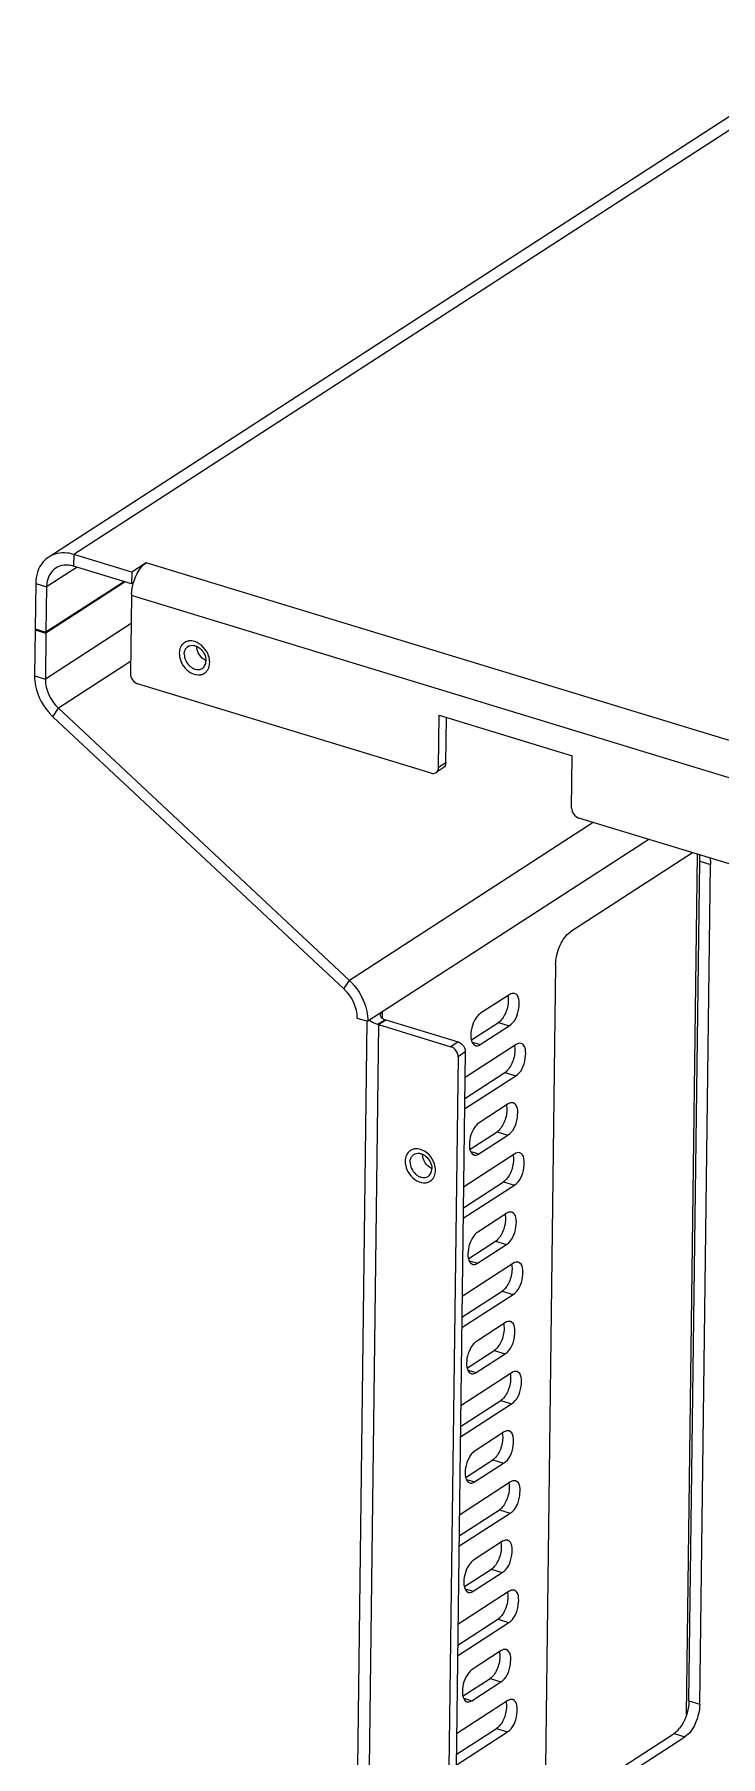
# Model space of a CAD drawing. Header units: millimetres. Extents: x -177 to 18421, y -5017 to 3255.
# Drawn here: x 4760.3 to 4780.01, y -3691.48 to -3641.99 of the extents above; entities that cross this region are included whole.
import ezdxf

# ---------------------------------------------------------------- set-up
doc = ezdxf.new("R2010")
doc.units = ezdxf.units.MM
doc.header["$LTSCALE"] = 46.255
doc.layers.get('0').update_dxf_attribs({"linetype": 'CONTINUOUS'})
doc.layers.add('02___PRT_ALL_AXES', color=7, linetype='CONTINUOUS')

msp = doc.modelspace()

# ---------------------------------------------------------------- linework, layer by layer
at = {"color": 3, "linetype": 'Continuous'}
for p, q in [((4783.786, -3642.068), (4760.712, -3657.012)), ((4784.508, -3641.992), (4761.434, -3656.936)), ((4763.096, -3657.443), (4761.434, -3656.936)), ((4763.513, -3657.173), (4763.096, -3657.443)), ((4853.604, -3684.634), (4763.513, -3657.173)), ((4760.338, -3657.774), (4760.322, -3659.076)), ((4763.087, -3658.116), (4763.058, -3660.361)), ((4853.178, -3685.578), (4763.087, -3658.116)), ((4760.321, -3659.098), (4760.304, -3660.422)), ((4760.345, -3659.083), (4760.321, -3659.098)), ((4771.699, -3663.22), (4763.263, -3660.649)), ((4760.832, -3661.598), (4769.19, -3669.421)), ((4771.91, -3663.059), (4771.929, -3661.555)), ((4771.929, -3661.555), (4775.752, -3662.72)), ((4775.733, -3664.224), (4775.752, -3662.72)), ((4840.265, -3684.12), (4775.938, -3664.512)), ((4779.027, -3690.268), (4779.344, -3665.55)), ((4779.101, -3689.877), (4779.41, -3665.747)), ((4769.853, -3670.352), (4769.272, -3715.681)), ((4770.188, -3670.447), (4769.605, -3715.961)), ((4770.188, -3670.447), (4772.266, -3671.081)), ((4772.86, -3670.883), (4773.63, -3670.385)), ((4772.471, -3671.368), (4771.893, -3716.433)), ((4772.662, -3672.57), (4773.818, -3671.821)), ((4772.82, -3674.026), (4773.589, -3673.527)), ((4772.622, -3675.712), (4773.778, -3674.964)), ((4772.779, -3677.168), (4773.549, -3676.67)), ((4772.582, -3678.855), (4773.737, -3678.106)), ((4772.739, -3680.311), (4773.509, -3679.812)), ((4772.541, -3681.997), (4773.697, -3681.249)), ((4772.699, -3683.453), (4773.469, -3682.955)), ((4772.501, -3685.14), (4773.657, -3684.391)), ((4772.659, -3686.596), (4773.428, -3686.097)), ((4772.461, -3688.282), (4773.617, -3687.534)), ((4772.618, -3689.738), (4773.388, -3689.24)), ((4772.42, -3691.425), (4773.576, -3690.676)), ((4775.061, -3693.161), (4778.675, -3690.82))]:
    msp.add_line(p, q, dxfattribs=at)
at = {"color": 7, "linetype": 'Continuous'}
for p, q in [((4761.434, -3656.936), (4761.429, -3657.273)), ((4761.525, -3657.302), (4760.65, -3657.869)), ((4763.092, -3657.779), (4761.429, -3657.273)), ((4763.096, -3657.443), (4763.092, -3657.779)), ((4760.338, -3657.774), (4760.65, -3657.869)), ((4762.904, -3657.722), (4760.633, -3659.193)), ((4762.862, -3657.727), (4760.633, -3659.171)), ((4760.65, -3657.869), (4760.633, -3659.171)), ((4763.151, -3657.741), (4763.092, -3657.779)), ((4760.321, -3659.098), (4760.633, -3659.193)), ((4760.322, -3659.076), (4760.633, -3659.171)), ((4763.077, -3658.923), (4760.616, -3660.517)), ((4760.633, -3659.193), (4760.616, -3660.517)), ((4763.063, -3660.012), (4760.991, -3661.353)), ((4760.304, -3660.422), (4760.616, -3660.517)), ((4760.832, -3661.598), (4760.991, -3661.353)), ((4760.991, -3661.353), (4769.349, -3669.177)), ((4772.118, -3662.924), (4772.135, -3661.618)), ((4772.046, -3663.07), (4771.838, -3663.205)), ((4772.118, -3662.924), (4771.91, -3663.059)), ((4776.355, -3664.639), (4769.349, -3669.177)), ((4777.948, -3665.125), (4769.876, -3670.352)), ((4779.206, -3665.508), (4775.699, -3667.779)), ((4779.41, -3665.747), (4779.721, -3665.842)), ((4779.412, -3689.972), (4779.721, -3665.842)), ((4775.273, -3668.723), (4774.964, -3692.853)), ((4769.19, -3669.421), (4769.349, -3669.177)), ((4773.953, -3669.582), (4773.119, -3670.122)), ((4769.565, -3670.257), (4769.876, -3670.352)), ((4770.153, -3670.436), (4770.379, -3670.307)), ((4770.188, -3670.447), (4770.397, -3670.312)), ((4770.293, -3670.082), (4770.291, -3670.257)), ((4770.379, -3670.307), (4770.397, -3670.312)), ((4770.397, -3670.312), (4772.474, -3670.946)), ((4773.107, -3671.02), (4773.941, -3670.48)), ((4773.63, -3670.385), (4773.941, -3670.48)), ((4772.474, -3670.946), (4772.266, -3671.081)), ((4774.141, -3671.018), (4772.67, -3671.971)), ((4772.876, -3670.95), (4773.107, -3671.02)), ((4772.679, -3671.233), (4772.102, -3716.298)), ((4772.679, -3671.233), (4772.471, -3671.368)), ((4772.658, -3672.869), (4774.13, -3671.916)), ((4773.818, -3671.821), (4774.13, -3671.916)), ((4773.913, -3672.724), (4773.078, -3673.265)), ((4773.589, -3673.527), (4773.901, -3673.622)), ((4773.067, -3674.162), (4773.901, -3673.622)), ((4774.101, -3674.161), (4772.629, -3675.114)), ((4772.836, -3674.092), (4773.067, -3674.162)), ((4773.778, -3674.964), (4774.089, -3675.059)), ((4772.618, -3676.012), (4774.089, -3675.059)), ((4773.872, -3675.867), (4773.038, -3676.407)), ((4773.027, -3677.305), (4773.861, -3676.765)), ((4773.549, -3676.67), (4773.861, -3676.765)), ((4774.061, -3677.303), (4772.589, -3678.256)), ((4772.796, -3677.235), (4773.027, -3677.305)), ((4772.578, -3679.154), (4774.049, -3678.201)), ((4773.737, -3678.106), (4774.049, -3678.201)), ((4773.832, -3679.009), (4772.998, -3679.55)), ((4772.986, -3680.447), (4773.82, -3679.907)), ((4773.509, -3679.812), (4773.82, -3679.907)), ((4774.02, -3680.446), (4772.549, -3681.399)), ((4772.755, -3680.377), (4772.986, -3680.447)), ((4772.537, -3682.297), (4774.009, -3681.344)), ((4773.697, -3681.249), (4774.009, -3681.344)), ((4773.792, -3682.152), (4772.958, -3682.692)), ((4772.946, -3683.59), (4773.78, -3683.05)), ((4773.469, -3682.955), (4773.78, -3683.05)), ((4773.98, -3683.588), (4772.509, -3684.541)), ((4772.715, -3683.52), (4772.946, -3683.59)), ((4773.657, -3684.391), (4773.969, -3684.486)), ((4772.497, -3685.439), (4773.969, -3684.486)), ((4773.751, -3685.294), (4772.917, -3685.835)), ((4772.906, -3686.732), (4773.74, -3686.192)), ((4773.428, -3686.097), (4773.74, -3686.192)), ((4773.94, -3686.731), (4772.468, -3687.684)), ((4772.675, -3686.662), (4772.906, -3686.732)), ((4772.457, -3688.582), (4773.928, -3687.629)), ((4773.617, -3687.534), (4773.928, -3687.629)), ((4773.711, -3688.437), (4772.877, -3688.977)), ((4772.866, -3689.875), (4773.7, -3689.335)), ((4773.388, -3689.24), (4773.7, -3689.335)), ((4773.9, -3689.873), (4772.428, -3690.826)), ((4772.634, -3689.805), (4772.866, -3689.875)), ((4779.101, -3689.877), (4779.412, -3689.972)), ((4772.417, -3691.724), (4773.888, -3690.771)), ((4773.576, -3690.676), (4773.888, -3690.771)), ((4778.675, -3690.82), (4778.987, -3690.915)), ((4775.373, -3693.256), (4778.987, -3690.915))]:
    msp.add_line(p, q, dxfattribs=at)
at = {"color": 3, "linetype": 'Continuous'}
for points in [[(4763.088, -3658.077), (4763.088, -3658.096), (4763.087, -3658.116)], [(4770.153, -3670.436), (4770.17, -3670.442), (4770.188, -3670.447)]]:
    msp.add_lwpolyline(points, dxfattribs=at)
for centre, radius, start, end in [((4764.575, -3658.171), 1.49, 162.337, 163.2108), ((4761.943, -3660.411), 1.626, 223.8273, 226.8807), ((4770.158, -3670.065), 0.338, 225.5025, 227.7625), ((4770.451, -3669.566), 0.919, 247.5081, 251.1053), ((4778.157, -3690.147), 0.854, 317.8991, 322.5837)]:
    msp.add_arc(centre, radius, start, end, dxfattribs=at)
at = {"color": 7, "linetype": 'Continuous'}
msp.add_arc((4768.238, -3670.364), 1.626, 43.8273, 46.8807, dxfattribs=at)
at = {"color": 3, "linetype": 'Continuous'}
for points, knots in [([(4760.712, -3657.012), (4760.654, -3657.049), (4760.432, -3657.242), (4760.341, -3657.553), (4760.338, -3657.774)], [0, 0, 0, 0, 0.23689, 1, 1, 1, 1]), ([(4761.434, -3656.936), (4761.37, -3656.917), (4761.13, -3656.864), (4760.863, -3656.914), (4760.712, -3657.012)], [0, 0, 0, 0, 0.270244, 1, 1, 1, 1]), ([(4760.304, -3660.422), (4760.303, -3660.52), (4760.345, -3660.928), (4760.555, -3661.313), (4760.77, -3661.537)], [0, 0, 0, 0, 0.239922, 1, 1, 1, 1])]:
    msp.add_open_spline(points, degree=3, knots=knots, dxfattribs=at)
for points in [[(4763.309, -3657.388), (4763.364, -3657.306), (4763.43, -3657.226), (4763.513, -3657.173)], [(4763.155, -3657.718), (4763.178, -3657.645), (4763.208, -3657.573), (4763.242, -3657.505)], [(4763.242, -3657.505), (4763.263, -3657.465), (4763.285, -3657.426), (4763.309, -3657.388)], [(4763.088, -3658.077), (4763.094, -3657.963), (4763.115, -3657.849), (4763.148, -3657.74)], [(4763.058, -3660.361), (4763.057, -3660.478), (4763.151, -3660.614), (4763.263, -3660.649)], [(4771.838, -3663.205), (4771.883, -3663.176), (4771.909, -3663.113), (4771.91, -3663.059)], [(4771.699, -3663.22), (4771.743, -3663.233), (4771.799, -3663.231), (4771.838, -3663.205)], [(4775.733, -3664.224), (4775.731, -3664.342), (4775.825, -3664.478), (4775.938, -3664.512)], [(4779.393, -3665.557), (4779.406, -3665.62), (4779.411, -3665.684), (4779.41, -3665.747)], [(4769.19, -3669.421), (4769.413, -3669.63), (4769.569, -3669.952), (4769.565, -3670.257)], [(4773.913, -3669.756), (4773.912, -3669.882), (4773.88, -3670.011), (4773.828, -3670.126)], [(4773.899, -3669.615), (4773.91, -3669.661), (4773.914, -3669.709), (4773.913, -3669.756)], [(4769.931, -3670.315), (4769.979, -3670.359), (4770.039, -3670.39), (4770.099, -3670.415)], [(4773.736, -3670.282), (4773.706, -3670.321), (4773.671, -3670.358), (4773.63, -3670.385)], [(4773.828, -3670.126), (4773.803, -3670.181), (4773.773, -3670.234), (4773.736, -3670.282)], [(4774.087, -3671.052), (4774.099, -3671.097), (4774.102, -3671.145), (4774.102, -3671.192)], [(4772.361, -3671.135), (4772.334, -3671.111), (4772.301, -3671.091), (4772.266, -3671.081)], [(4772.444, -3671.248), (4772.425, -3671.205), (4772.396, -3671.166), (4772.361, -3671.135)], [(4772.471, -3671.368), (4772.471, -3671.327), (4772.461, -3671.285), (4772.444, -3671.248)], [(4774.016, -3671.562), (4773.991, -3671.617), (4773.961, -3671.67), (4773.925, -3671.718)], [(4774.102, -3671.192), (4774.1, -3671.319), (4774.068, -3671.447), (4774.016, -3671.562)], [(4773.925, -3671.718), (4773.895, -3671.757), (4773.859, -3671.794), (4773.818, -3671.821)], [(4773.873, -3672.898), (4773.871, -3673.025), (4773.84, -3673.153), (4773.788, -3673.269)], [(4773.859, -3672.758), (4773.87, -3672.804), (4773.874, -3672.851), (4773.873, -3672.898)], [(4773.696, -3673.424), (4773.666, -3673.464), (4773.631, -3673.5), (4773.589, -3673.527)], [(4773.788, -3673.269), (4773.763, -3673.323), (4773.733, -3673.376), (4773.696, -3673.424)], [(4774.061, -3674.335), (4774.06, -3674.461), (4774.028, -3674.589), (4773.976, -3674.705)], [(4774.047, -3674.194), (4774.058, -3674.24), (4774.062, -3674.288), (4774.061, -3674.335)], [(4773.885, -3674.86), (4773.854, -3674.9), (4773.819, -3674.937), (4773.778, -3674.964)], [(4773.976, -3674.705), (4773.951, -3674.76), (4773.921, -3674.813), (4773.885, -3674.86)], [(4773.819, -3675.9), (4773.83, -3675.946), (4773.833, -3675.994), (4773.833, -3676.041)], [(4773.747, -3676.411), (4773.723, -3676.466), (4773.693, -3676.519), (4773.656, -3676.567)], [(4773.833, -3676.041), (4773.831, -3676.167), (4773.799, -3676.296), (4773.747, -3676.411)], [(4773.656, -3676.567), (4773.626, -3676.606), (4773.591, -3676.643), (4773.549, -3676.67)], [(4774.021, -3677.477), (4774.02, -3677.604), (4773.988, -3677.732), (4773.936, -3677.847)], [(4774.007, -3677.337), (4774.018, -3677.382), (4774.022, -3677.43), (4774.021, -3677.477)], [(4773.936, -3677.847), (4773.911, -3677.902), (4773.881, -3677.955), (4773.844, -3678.003)], [(4773.844, -3678.003), (4773.814, -3678.042), (4773.779, -3678.079), (4773.737, -3678.106)], [(4773.793, -3679.183), (4773.791, -3679.31), (4773.759, -3679.438), (4773.707, -3679.554)], [(4773.778, -3679.043), (4773.789, -3679.089), (4773.793, -3679.136), (4773.793, -3679.183)], [(4773.616, -3679.709), (4773.586, -3679.749), (4773.55, -3679.785), (4773.509, -3679.812)], [(4773.707, -3679.554), (4773.682, -3679.608), (4773.652, -3679.661), (4773.616, -3679.709)], [(4773.981, -3680.62), (4773.979, -3680.746), (4773.948, -3680.874), (4773.895, -3680.99)], [(4773.967, -3680.479), (4773.978, -3680.525), (4773.982, -3680.573), (4773.981, -3680.62)], [(4773.804, -3681.145), (4773.774, -3681.185), (4773.739, -3681.222), (4773.697, -3681.249)], [(4773.895, -3680.99), (4773.871, -3681.045), (4773.841, -3681.098), (4773.804, -3681.145)], [(4773.752, -3682.326), (4773.751, -3682.452), (4773.719, -3682.581), (4773.667, -3682.696)], [(4773.738, -3682.185), (4773.749, -3682.231), (4773.753, -3682.279), (4773.752, -3682.326)], [(4773.575, -3682.852), (4773.545, -3682.891), (4773.51, -3682.928), (4773.469, -3682.955)], [(4773.667, -3682.696), (4773.642, -3682.751), (4773.612, -3682.804), (4773.575, -3682.852)], [(4773.941, -3683.762), (4773.939, -3683.889), (4773.907, -3684.017), (4773.855, -3684.132)], [(4773.926, -3683.622), (4773.938, -3683.667), (4773.941, -3683.715), (4773.941, -3683.762)], [(4773.764, -3684.288), (4773.734, -3684.327), (4773.698, -3684.364), (4773.657, -3684.391)], [(4773.855, -3684.132), (4773.83, -3684.187), (4773.8, -3684.24), (4773.764, -3684.288)], [(4773.698, -3685.328), (4773.709, -3685.374), (4773.713, -3685.421), (4773.712, -3685.468)], [(4773.627, -3685.839), (4773.602, -3685.893), (4773.572, -3685.946), (4773.535, -3685.994)], [(4773.712, -3685.468), (4773.71, -3685.595), (4773.679, -3685.723), (4773.627, -3685.839)], [(4773.535, -3685.994), (4773.505, -3686.034), (4773.47, -3686.07), (4773.428, -3686.097)], [(4773.9, -3686.905), (4773.899, -3687.031), (4773.867, -3687.159), (4773.815, -3687.275)], [(4773.886, -3686.764), (4773.897, -3686.81), (4773.901, -3686.858), (4773.9, -3686.905)], [(4773.815, -3687.275), (4773.79, -3687.33), (4773.76, -3687.383), (4773.723, -3687.43)], [(4773.723, -3687.43), (4773.693, -3687.47), (4773.658, -3687.507), (4773.617, -3687.534)], [(4773.672, -3688.611), (4773.67, -3688.737), (4773.638, -3688.866), (4773.586, -3688.981)], [(4773.658, -3688.47), (4773.669, -3688.516), (4773.672, -3688.564), (4773.672, -3688.611)], [(4773.495, -3689.137), (4773.465, -3689.176), (4773.43, -3689.213), (4773.388, -3689.24)], [(4773.586, -3688.981), (4773.562, -3689.036), (4773.531, -3689.089), (4773.495, -3689.137)], [(4779.101, -3689.877), (4779.097, -3690.154), (4779.004, -3690.446), (4778.835, -3690.666)], [(4773.86, -3690.047), (4773.859, -3690.174), (4773.827, -3690.302), (4773.775, -3690.417)], [(4773.846, -3689.907), (4773.857, -3689.952), (4773.861, -3690), (4773.86, -3690.047)], [(4773.683, -3690.573), (4773.653, -3690.612), (4773.618, -3690.649), (4773.576, -3690.676)], [(4773.775, -3690.417), (4773.75, -3690.472), (4773.72, -3690.525), (4773.683, -3690.573)], [(4778.791, -3690.72), (4778.756, -3690.757), (4778.718, -3690.793), (4778.675, -3690.82)]]:
    msp.add_open_spline(points, degree=3, dxfattribs=at)
at = {"color": 7, "linetype": 'Continuous'}
for points, knots in [([(4760.916, -3657.327), (4760.791, -3657.408), (4760.671, -3657.608), (4760.651, -3657.812), (4760.65, -3657.869)], [0, 0, 0, 0, 0.724825, 1, 1, 1, 1]), ([(4761.429, -3657.273), (4761.384, -3657.259), (4761.213, -3657.221), (4761.023, -3657.257), (4760.916, -3657.327)], [0, 0, 0, 0, 0.270244, 1, 1, 1, 1]), ([(4765.229, -3659.986), (4765.152, -3659.951), (4765.021, -3659.829), (4764.964, -3659.66), (4764.963, -3659.575)], [0, 0, 0, 0, 0.500026, 1, 1, 1, 1]), ([(4775.273, -3668.723), (4775.276, -3668.533), (4775.362, -3668.185), (4775.562, -3667.868), (4775.699, -3667.779)], [0, 0, 0, 0, 0.538178, 1, 1, 1, 1]), ([(4769.411, -3669.238), (4769.626, -3669.461), (4769.835, -3669.846), (4769.878, -3670.254), (4769.876, -3670.352)], [0, 0, 0, 0, 0.760078, 1, 1, 1, 1]), ([(4773.941, -3670.48), (4774.102, -3670.376), (4774.244, -3670.069), (4774.233, -3669.595), (4774.093, -3669.553)], [0, 0, 0, 0, 0.566412, 1, 1, 1, 1]), ([(4770.23, -3670.172), (4770.23, -3670.184), (4770.236, -3670.211), (4770.253, -3670.232), (4770.263, -3670.241)], [0, 0, 0, 0, 0.462169, 1, 1, 1, 1]), ([(4770.263, -3670.241), (4770.267, -3670.245), (4770.274, -3670.252), (4770.282, -3670.258), (4770.286, -3670.261)], [0, 0, 0, 0, 0.485071, 1, 1, 1, 1]), ([(4770.286, -3670.261), (4770.3, -3670.27), (4770.33, -3670.288), (4770.362, -3670.301), (4770.379, -3670.307)], [0, 0, 0, 0, 0.469301, 1, 1, 1, 1]), ([(4773.119, -3670.122), (4773.077, -3670.149), (4772.913, -3670.322), (4772.837, -3670.566), (4772.835, -3670.751)], [0, 0, 0, 0, 0.211066, 1, 1, 1, 1]), ([(4772.835, -3670.751), (4772.835, -3670.788), (4772.839, -3670.895), (4772.895, -3671.027), (4772.967, -3671.049)], [0, 0, 0, 0, 0.326495, 1, 1, 1, 1]), ([(4772.967, -3671.049), (4772.973, -3671.051), (4772.984, -3671.054), (4772.996, -3671.055), (4773.001, -3671.055)], [0, 0, 0, 0, 0.496206, 1, 1, 1, 1]), ([(4774.13, -3671.916), (4774.29, -3671.812), (4774.433, -3671.506), (4774.421, -3671.031), (4774.281, -3670.989)], [0, 0, 0, 0, 0.566412, 1, 1, 1, 1]), ([(4773.901, -3673.622), (4774.062, -3673.518), (4774.204, -3673.212), (4774.192, -3672.738), (4774.052, -3672.695)], [0, 0, 0, 0, 0.566412, 1, 1, 1, 1]), ([(4773.078, -3673.265), (4773.037, -3673.292), (4772.873, -3673.464), (4772.797, -3673.709), (4772.795, -3673.894)], [0, 0, 0, 0, 0.211066, 1, 1, 1, 1]), ([(4772.795, -3673.894), (4772.794, -3673.93), (4772.799, -3674.038), (4772.855, -3674.17), (4772.927, -3674.192)], [0, 0, 0, 0, 0.326495, 1, 1, 1, 1]), ([(4771.717, -3674.583), (4771.64, -3674.548), (4771.508, -3674.426), (4771.451, -3674.257), (4771.451, -3674.172)], [0, 0, 0, 0, 0.500026, 1, 1, 1, 1]), ([(4772.927, -3674.192), (4772.933, -3674.194), (4772.944, -3674.196), (4772.955, -3674.197), (4772.961, -3674.197)], [0, 0, 0, 0, 0.496206, 1, 1, 1, 1]), ([(4774.089, -3675.059), (4774.25, -3674.955), (4774.392, -3674.648), (4774.381, -3674.174), (4774.241, -3674.131)], [0, 0, 0, 0, 0.566412, 1, 1, 1, 1]), ([(4773.861, -3676.765), (4774.021, -3676.661), (4774.164, -3676.354), (4774.152, -3675.88), (4774.012, -3675.838)], [0, 0, 0, 0, 0.566412, 1, 1, 1, 1]), ([(4773.038, -3676.407), (4772.997, -3676.434), (4772.833, -3676.607), (4772.757, -3676.851), (4772.754, -3677.036)], [0, 0, 0, 0, 0.211066, 1, 1, 1, 1]), ([(4772.754, -3677.036), (4772.754, -3677.073), (4772.758, -3677.18), (4772.815, -3677.312), (4772.887, -3677.334)], [0, 0, 0, 0, 0.326495, 1, 1, 1, 1]), ([(4772.887, -3677.334), (4772.892, -3677.336), (4772.904, -3677.339), (4772.915, -3677.34), (4772.921, -3677.34)], [0, 0, 0, 0, 0.496206, 1, 1, 1, 1]), ([(4774.049, -3678.201), (4774.21, -3678.097), (4774.352, -3677.791), (4774.341, -3677.316), (4774.2, -3677.274)], [0, 0, 0, 0, 0.566412, 1, 1, 1, 1]), ([(4773.82, -3679.907), (4773.981, -3679.803), (4774.123, -3679.497), (4774.112, -3679.023), (4773.972, -3678.98)], [0, 0, 0, 0, 0.566412, 1, 1, 1, 1]), ([(4772.998, -3679.55), (4772.956, -3679.577), (4772.792, -3679.749), (4772.717, -3679.994), (4772.714, -3680.179)], [0, 0, 0, 0, 0.211066, 1, 1, 1, 1]), ([(4772.714, -3680.179), (4772.714, -3680.215), (4772.718, -3680.323), (4772.774, -3680.455), (4772.847, -3680.477)], [0, 0, 0, 0, 0.326495, 1, 1, 1, 1]), ([(4774.009, -3681.344), (4774.169, -3681.24), (4774.312, -3680.933), (4774.3, -3680.459), (4774.16, -3680.416)], [0, 0, 0, 0, 0.566412, 1, 1, 1, 1]), ([(4772.847, -3680.477), (4772.852, -3680.479), (4772.863, -3680.481), (4772.875, -3680.482), (4772.881, -3680.482)], [0, 0, 0, 0, 0.496206, 1, 1, 1, 1]), ([(4773.78, -3683.05), (4773.941, -3682.946), (4774.083, -3682.639), (4774.072, -3682.165), (4773.932, -3682.123)], [0, 0, 0, 0, 0.566412, 1, 1, 1, 1]), ([(4772.958, -3682.692), (4772.916, -3682.719), (4772.752, -3682.892), (4772.676, -3683.136), (4772.674, -3683.321)], [0, 0, 0, 0, 0.211066, 1, 1, 1, 1]), ([(4772.674, -3683.321), (4772.673, -3683.358), (4772.678, -3683.465), (4772.734, -3683.597), (4772.806, -3683.619)], [0, 0, 0, 0, 0.326495, 1, 1, 1, 1]), ([(4772.806, -3683.619), (4772.812, -3683.621), (4772.823, -3683.624), (4772.834, -3683.625), (4772.84, -3683.625)], [0, 0, 0, 0, 0.496206, 1, 1, 1, 1]), ([(4773.969, -3684.486), (4774.129, -3684.382), (4774.272, -3684.076), (4774.26, -3683.601), (4774.12, -3683.559)], [0, 0, 0, 0, 0.566412, 1, 1, 1, 1]), ([(4773.74, -3686.192), (4773.9, -3686.088), (4774.043, -3685.782), (4774.031, -3685.308), (4773.891, -3685.265)], [0, 0, 0, 0, 0.566412, 1, 1, 1, 1]), ([(4772.917, -3685.835), (4772.876, -3685.862), (4772.712, -3686.034), (4772.636, -3686.279), (4772.634, -3686.464)], [0, 0, 0, 0, 0.211066, 1, 1, 1, 1]), ([(4772.634, -3686.464), (4772.633, -3686.5), (4772.637, -3686.608), (4772.694, -3686.74), (4772.766, -3686.762)], [0, 0, 0, 0, 0.326495, 1, 1, 1, 1]), ([(4772.766, -3686.762), (4772.772, -3686.764), (4772.783, -3686.766), (4772.794, -3686.767), (4772.8, -3686.767)], [0, 0, 0, 0, 0.496206, 1, 1, 1, 1]), ([(4773.928, -3687.629), (4774.089, -3687.525), (4774.231, -3687.218), (4774.22, -3686.744), (4774.08, -3686.701)], [0, 0, 0, 0, 0.566412, 1, 1, 1, 1]), ([(4773.7, -3689.335), (4773.86, -3689.231), (4774.003, -3688.924), (4773.991, -3688.45), (4773.851, -3688.408)], [0, 0, 0, 0, 0.566412, 1, 1, 1, 1]), ([(4772.877, -3688.977), (4772.836, -3689.004), (4772.672, -3689.177), (4772.596, -3689.421), (4772.593, -3689.606)], [0, 0, 0, 0, 0.211066, 1, 1, 1, 1]), ([(4772.593, -3689.606), (4772.593, -3689.643), (4772.597, -3689.75), (4772.654, -3689.882), (4772.726, -3689.904)], [0, 0, 0, 0, 0.326495, 1, 1, 1, 1]), ([(4773.888, -3690.771), (4774.049, -3690.667), (4774.191, -3690.361), (4774.18, -3689.886), (4774.039, -3689.844)], [0, 0, 0, 0, 0.566412, 1, 1, 1, 1]), ([(4772.726, -3689.904), (4772.731, -3689.906), (4772.742, -3689.909), (4772.754, -3689.91), (4772.76, -3689.91)], [0, 0, 0, 0, 0.496206, 1, 1, 1, 1]), ([(4779.412, -3689.972), (4779.41, -3690.162), (4779.324, -3690.509), (4779.123, -3690.827), (4778.987, -3690.915)], [0, 0, 0, 0, 0.538178, 1, 1, 1, 1])]:
    msp.add_open_spline(points, degree=3, knots=knots, dxfattribs=at)
for points in [[(4760.616, -3660.517), (4760.612, -3660.823), (4760.768, -3661.145), (4760.991, -3661.353)], [(4772.118, -3662.924), (4772.117, -3662.978), (4772.092, -3663.041), (4772.046, -3663.07)], [(4779.705, -3665.652), (4779.718, -3665.715), (4779.722, -3665.779), (4779.721, -3665.842)], [(4774.093, -3669.553), (4774.047, -3669.539), (4773.993, -3669.556), (4773.953, -3669.582)], [(4770.293, -3670.082), (4770.263, -3670.102), (4770.231, -3670.135), (4770.23, -3670.172)], [(4772.474, -3670.946), (4772.552, -3670.969), (4772.62, -3671.038), (4772.653, -3671.113)], [(4773.001, -3671.055), (4773.038, -3671.055), (4773.076, -3671.04), (4773.107, -3671.02)], [(4774.281, -3670.989), (4774.235, -3670.975), (4774.181, -3670.992), (4774.141, -3671.018)], [(4772.653, -3671.113), (4772.67, -3671.15), (4772.68, -3671.192), (4772.679, -3671.233)], [(4774.052, -3672.695), (4774.007, -3672.681), (4773.952, -3672.699), (4773.913, -3672.724)], [(4772.961, -3674.197), (4772.998, -3674.198), (4773.036, -3674.183), (4773.067, -3674.162)], [(4774.241, -3674.131), (4774.195, -3674.117), (4774.141, -3674.135), (4774.101, -3674.161)], [(4774.012, -3675.838), (4773.967, -3675.824), (4773.912, -3675.841), (4773.872, -3675.867)], [(4772.921, -3677.34), (4772.958, -3677.34), (4772.996, -3677.325), (4773.027, -3677.305)], [(4774.2, -3677.274), (4774.155, -3677.26), (4774.101, -3677.277), (4774.061, -3677.303)], [(4773.972, -3678.98), (4773.926, -3678.966), (4773.872, -3678.984), (4773.832, -3679.009)], [(4772.881, -3680.482), (4772.918, -3680.483), (4772.955, -3680.468), (4772.986, -3680.447)], [(4774.16, -3680.416), (4774.115, -3680.402), (4774.06, -3680.42), (4774.02, -3680.446)], [(4773.932, -3682.123), (4773.886, -3682.109), (4773.832, -3682.126), (4773.792, -3682.152)], [(4772.84, -3683.625), (4772.877, -3683.625), (4772.915, -3683.61), (4772.946, -3683.59)], [(4774.12, -3683.559), (4774.074, -3683.545), (4774.02, -3683.562), (4773.98, -3683.588)], [(4773.891, -3685.265), (4773.846, -3685.251), (4773.791, -3685.269), (4773.751, -3685.294)], [(4772.8, -3686.767), (4772.837, -3686.768), (4772.875, -3686.753), (4772.906, -3686.732)], [(4774.08, -3686.701), (4774.034, -3686.687), (4773.98, -3686.705), (4773.94, -3686.731)], [(4773.851, -3688.408), (4773.805, -3688.394), (4773.751, -3688.411), (4773.711, -3688.437)], [(4772.76, -3689.91), (4772.797, -3689.91), (4772.834, -3689.895), (4772.866, -3689.875)], [(4774.039, -3689.844), (4773.994, -3689.83), (4773.94, -3689.847), (4773.9, -3689.873)]]:
    msp.add_open_spline(points, degree=3, dxfattribs=at)
at = {"layer": '02___PRT_ALL_AXES', "color": 7, "linetype": 'Continuous'}
for p, q in [((4764.464, -3659.775), (4764.48, -3659.764)), ((4770.951, -3674.372), (4770.968, -3674.361))]:
    msp.add_line(p, q, dxfattribs=at)
at = {"layer": '02___PRT_ALL_AXES', "color": 3, "linetype": 'Continuous'}
for centre, radius, start, end in [((4764.813, -3659.745), 0.344, 147.7324, 155.9293), ((4764.797, -3659.735), 0.325, 142.1678, 147.7027), ((4764.774, -3659.714), 0.293, 122.9468, 126.6975), ((4764.775, -3659.715), 0.295, 118.9763, 122.9457), ((4764.776, -3659.718), 0.299, 114.9561, 118.9753), ((4764.78, -3659.727), 0.308, 103.0231, 114.9079), ((4764.784, -3659.741), 0.323, 98.0679, 103.0684), ((4765.016, -3660.076), 0.321, 278.0607, 284.3282), ((4765.026, -3660.102), 0.293, 302.9462, 307.3869), ((4765.025, -3660.101), 0.295, 307.3926, 310.736), ((4771.268, -3674.324), 0.308, 103.0231, 114.9079), ((4771.271, -3674.338), 0.323, 98.0679, 103.0684), ((4771.301, -3674.342), 0.344, 147.7324, 155.9293), ((4771.261, -3674.31), 0.293, 122.9468, 126.6975), ((4771.263, -3674.312), 0.295, 118.9763, 122.9457), ((4771.264, -3674.315), 0.299, 114.9561, 118.9753), ((4771.504, -3674.673), 0.321, 278.0607, 284.3282), ((4771.514, -3674.699), 0.293, 302.9462, 307.3869), ((4771.513, -3674.698), 0.295, 307.3926, 310.736), ((4771.505, -3674.689), 0.306, 310.795, 322.2062), ((4771.493, -3674.679), 0.322, 322.1445, 325.4657)]:
    msp.add_arc(centre, radius, start, end, dxfattribs=at)
at = {"layer": '02___PRT_ALL_AXES', "color": 7, "linetype": 'Continuous'}
for centre, radius, start, end in [((4764.832, -3659.762), 0.216, 132.8386, 135.7666), ((4764.83, -3659.76), 0.212, 122.953, 132.8409), ((4765.006, -3660.032), 0.213, 289.9917, 302.8719), ((4771.32, -3674.359), 0.216, 132.8386, 135.7666), ((4771.317, -3674.356), 0.212, 122.953, 132.8409), ((4771.494, -3674.628), 0.213, 289.9917, 302.8719)]:
    msp.add_arc(centre, radius, start, end, dxfattribs=at)
at = {"layer": '02___PRT_ALL_AXES', "color": 3, "linetype": 'Continuous'}
for points in [[(4764.499, -3659.605), (4764.475, -3659.658), (4764.464, -3659.717), (4764.464, -3659.775)], [(4764.906, -3659.437), (4764.852, -3659.42), (4764.794, -3659.414), (4764.738, -3659.422)], [(4765.305, -3659.85), (4765.245, -3659.668), (4765.089, -3659.492), (4764.906, -3659.437)], [(4764.464, -3659.775), (4764.463, -3659.839), (4764.474, -3659.904), (4764.494, -3659.965)], [(4765.336, -3660.041), (4765.337, -3659.977), (4765.325, -3659.912), (4765.305, -3659.85)], [(4765.307, -3660.197), (4765.326, -3660.147), (4765.335, -3660.094), (4765.336, -3660.041)], [(4765.096, -3660.388), (4765.127, -3660.379), (4765.158, -3660.366), (4765.186, -3660.348)], [(4771.394, -3674.033), (4771.34, -3674.017), (4771.282, -3674.01), (4771.226, -3674.018)], [(4771.793, -3674.447), (4771.733, -3674.265), (4771.577, -3674.089), (4771.394, -3674.033)], [(4770.951, -3674.372), (4770.95, -3674.436), (4770.962, -3674.501), (4770.982, -3674.562)], [(4770.987, -3674.201), (4770.963, -3674.254), (4770.952, -3674.314), (4770.951, -3674.372)], [(4771.086, -3674.075), (4771.056, -3674.098), (4771.03, -3674.126), (4771.01, -3674.158)], [(4771.824, -3674.638), (4771.825, -3674.573), (4771.813, -3674.508), (4771.793, -3674.447)], [(4771.795, -3674.793), (4771.814, -3674.744), (4771.823, -3674.69), (4771.824, -3674.638)]]:
    msp.add_open_spline(points, degree=3, dxfattribs=at)
for points, knots in [([(4764.598, -3659.478), (4764.588, -3659.487), (4764.567, -3659.504), (4764.549, -3659.525), (4764.54, -3659.536)], [0, 0, 0, 0, 0.497005, 1, 1, 1, 1]), ([(4764.494, -3659.965), (4764.516, -3660.03), (4764.624, -3660.249), (4764.885, -3660.419), (4765.061, -3660.394)], [0, 0, 0, 0, 0.276148, 1, 1, 1, 1]), ([(4765.217, -3660.324), (4765.227, -3660.316), (4765.246, -3660.297), (4765.263, -3660.276), (4765.27, -3660.265)], [0, 0, 0, 0, 0.496238, 1, 1, 1, 1]), ([(4765.27, -3660.265), (4765.278, -3660.255), (4765.291, -3660.232), (4765.302, -3660.209), (4765.307, -3660.197)], [0, 0, 0, 0, 0.493896, 1, 1, 1, 1]), ([(4770.982, -3674.562), (4771.004, -3674.627), (4771.111, -3674.846), (4771.372, -3675.016), (4771.549, -3674.991)], [0, 0, 0, 0, 0.276148, 1, 1, 1, 1]), ([(4771.583, -3674.984), (4771.599, -3674.98), (4771.631, -3674.97), (4771.66, -3674.954), (4771.673, -3674.945)], [0, 0, 0, 0, 0.502927, 1, 1, 1, 1]), ([(4771.758, -3674.862), (4771.765, -3674.851), (4771.779, -3674.829), (4771.79, -3674.805), (4771.795, -3674.793)], [0, 0, 0, 0, 0.493896, 1, 1, 1, 1])]:
    msp.add_open_spline(points, degree=3, knots=knots, dxfattribs=at)
at = {"layer": '02___PRT_ALL_AXES', "color": 7, "linetype": 'Continuous'}
for points, knots in [([(4764.606, -3659.801), (4764.607, -3659.765), (4764.618, -3659.696), (4764.654, -3659.635), (4764.677, -3659.612)], [0, 0, 0, 0, 0.523014, 1, 1, 1, 1]), ([(4764.714, -3659.582), (4764.737, -3659.567), (4764.79, -3659.546), (4764.878, -3659.545), (4764.968, -3659.573), (4765.083, -3659.645), (4765.194, -3659.784), (4765.23, -3659.923), (4765.23, -3659.991)], [0, 0, 0, 0, 0.104499, 0.215014, 0.334952, 0.464329, 0.737174, 1, 1, 1, 1]), ([(4764.606, -3659.801), (4764.605, -3659.864), (4764.637, -3659.993), (4764.733, -3660.126), (4764.836, -3660.203), (4764.918, -3660.238), (4765.001, -3660.25), (4765.055, -3660.241), (4765.079, -3660.232)], [0, 0, 0, 0, 0.258485, 0.528672, 0.658837, 0.781056, 0.894283, 1, 1, 1, 1]), ([(4765.122, -3660.211), (4765.138, -3660.2), (4765.169, -3660.173), (4765.216, -3660.102), (4765.229, -3660.036), (4765.23, -3659.991)], [0, 0, 0, 0, 0.234321, 0.476309, 1, 1, 1, 1]), ([(4771.094, -3674.398), (4771.093, -3674.461), (4771.125, -3674.59), (4771.221, -3674.723), (4771.324, -3674.799), (4771.406, -3674.835), (4771.489, -3674.847), (4771.542, -3674.838), (4771.567, -3674.829)], [0, 0, 0, 0, 0.258485, 0.528672, 0.658837, 0.781056, 0.894283, 1, 1, 1, 1]), ([(4771.094, -3674.398), (4771.094, -3674.362), (4771.105, -3674.293), (4771.142, -3674.232), (4771.165, -3674.208)], [0, 0, 0, 0, 0.523014, 1, 1, 1, 1]), ([(4771.202, -3674.178), (4771.224, -3674.164), (4771.278, -3674.142), (4771.366, -3674.141), (4771.456, -3674.169), (4771.571, -3674.242), (4771.682, -3674.38), (4771.718, -3674.52), (4771.717, -3674.588)], [0, 0, 0, 0, 0.104499, 0.215014, 0.334952, 0.464329, 0.737174, 1, 1, 1, 1]), ([(4771.609, -3674.808), (4771.626, -3674.797), (4771.657, -3674.77), (4771.704, -3674.699), (4771.717, -3674.632), (4771.717, -3674.588)], [0, 0, 0, 0, 0.234321, 0.476309, 1, 1, 1, 1])]:
    msp.add_open_spline(points, degree=3, knots=knots, dxfattribs=at)

doc.saveas('drawing.dxf')
